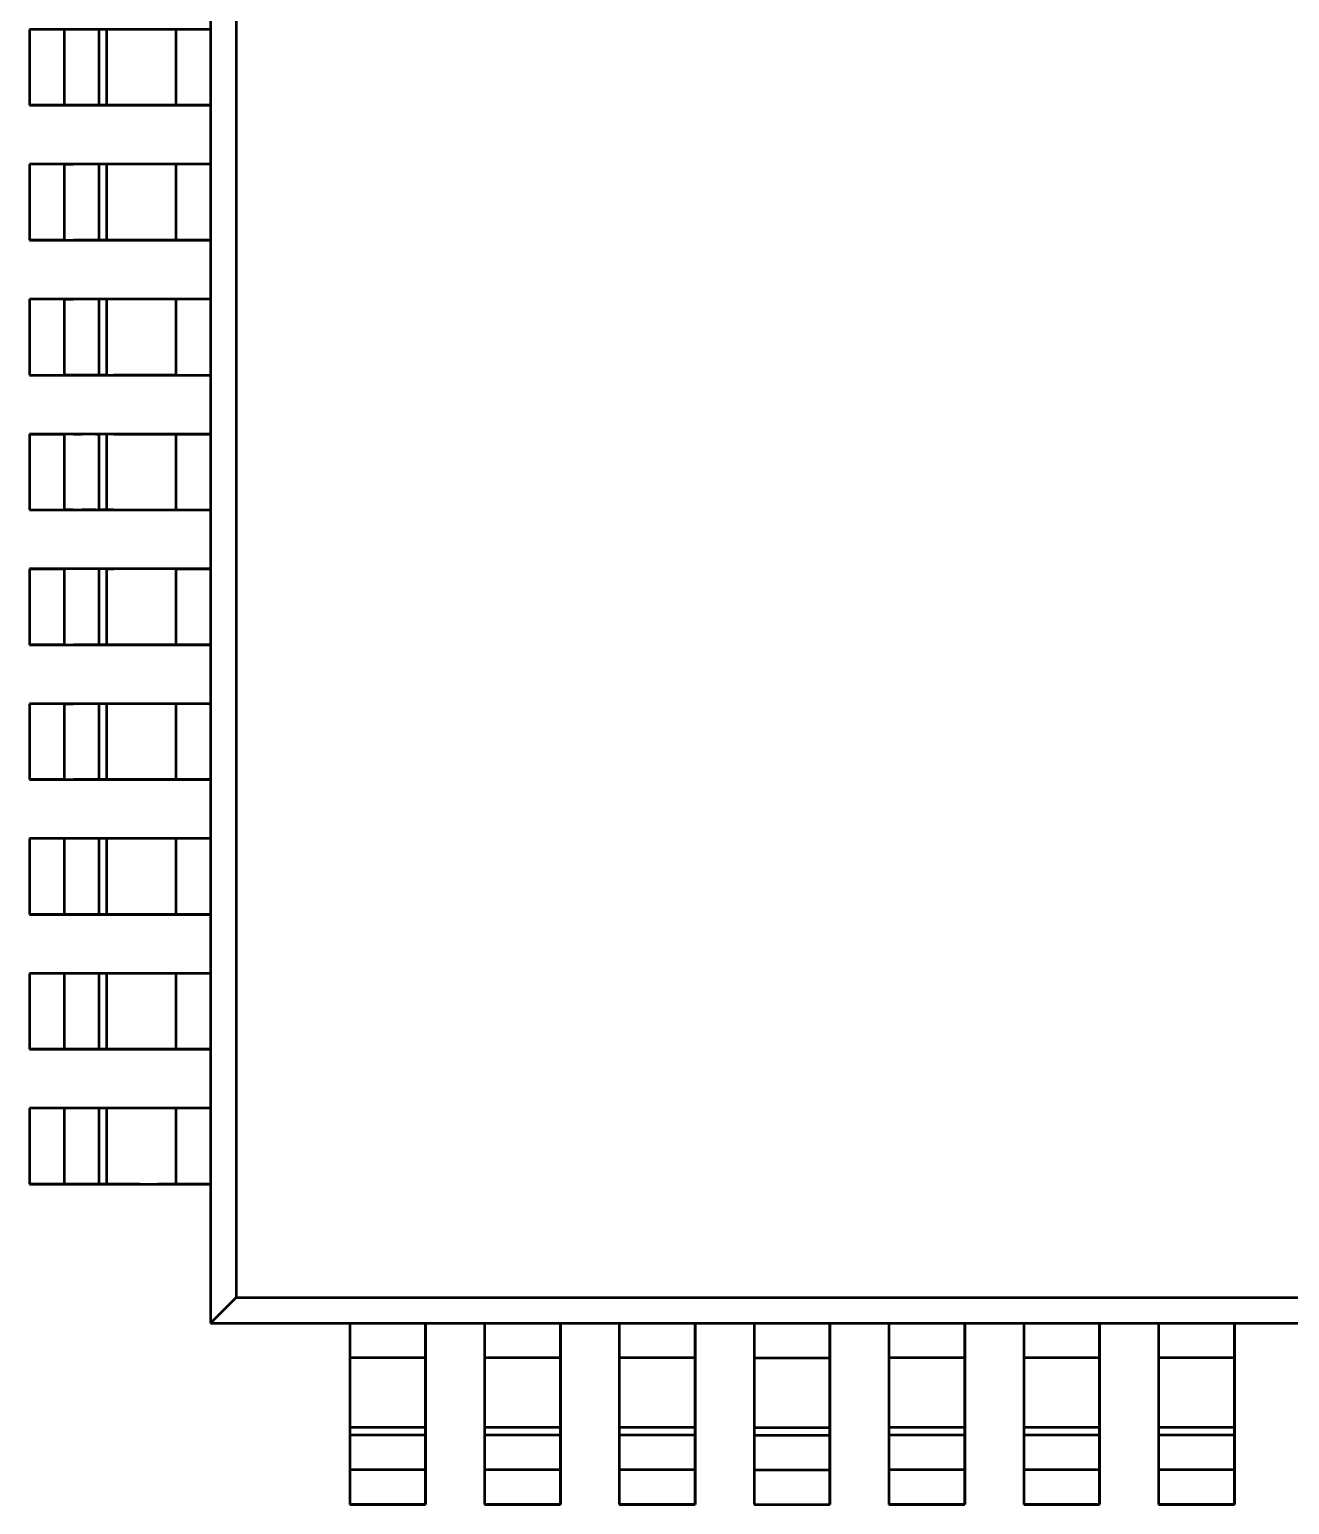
# Model space of a CAD drawing. Extents: x 260 to 1101, y 70 to 664.
# Drawn here: x 435.25 to 450.2, y 462.71 to 480.21 of the extents above; entities that cross this region are included whole.
import ezdxf

# ---------------------------------------------------------------- set-up
doc = ezdxf.new("R2010")
doc.units = 0
doc.header["$MEASUREMENT"] = 0
doc.layers.add('Основная', color=7, linetype='CONTINUOUS', lineweight=50)

msp = doc.modelspace()

# ---------------------------------------------------------------- linework, layer by layer
at = {"layer": 'Основная'}
for p, q in [((437.4, 485.061), (437.4, 464.861)), ((437.4, 485.061), (437.4, 464.861)), ((437.704, 484.757), (437.704, 465.165)), ((437.704, 484.757), (437.704, 465.165)), ((435.25, 480.211), (435.25, 479.311)), ((435.662, 480.211), (435.25, 480.211)), ((435.25, 480.211), (435.25, 479.311)), ((435.25, 480.211), (435.25, 479.311)), ((435.662, 480.211), (435.25, 480.211)), ((435.25, 480.211), (435.25, 479.311)), ((435.772, 480.211), (435.662, 480.211)), ((435.662, 480.211), (435.662, 479.311)), ((435.772, 480.211), (435.662, 480.211)), ((435.662, 480.211), (435.662, 479.311)), ((435.876, 480.211), (435.772, 480.211)), ((435.876, 480.211), (435.772, 480.211)), ((435.964, 480.211), (435.876, 480.211)), ((435.964, 480.211), (435.876, 480.211)), ((436.032, 480.211), (435.964, 480.211)), ((436.032, 480.211), (435.964, 480.211)), ((436.074, 480.211), (436.032, 480.211)), ((436.074, 480.211), (436.032, 480.211)), ((436.164, 480.211), (436.074, 480.211)), ((436.074, 480.211), (436.074, 479.311)), ((436.164, 480.211), (436.074, 480.211)), ((436.074, 480.211), (436.074, 479.311)), ((436.25, 480.211), (436.164, 480.211)), ((436.164, 480.211), (436.164, 479.311)), ((436.25, 480.211), (436.164, 480.211)), ((436.164, 480.211), (436.164, 479.311)), ((436.384, 480.211), (436.25, 480.211)), ((436.384, 480.211), (436.25, 480.211)), ((436.562, 480.211), (436.384, 480.211)), ((436.562, 480.211), (436.384, 480.211)), ((436.768, 480.211), (436.562, 480.211)), ((436.768, 480.211), (436.562, 480.211)), ((436.988, 480.211), (436.768, 480.211)), ((436.988, 480.211), (436.768, 480.211)), ((437.4, 480.211), (436.988, 480.211)), ((436.988, 480.211), (436.988, 479.311)), ((437.4, 480.211), (436.988, 480.211)), ((436.988, 480.211), (436.988, 479.311)), ((435.25, 479.311), (437.4, 479.311)), ((435.662, 479.311), (435.25, 479.311)), ((435.25, 479.311), (437.4, 479.311)), ((435.662, 479.311), (435.25, 479.311)), ((435.772, 479.311), (435.662, 479.311)), ((435.772, 479.311), (435.662, 479.311)), ((435.876, 479.311), (435.772, 479.311)), ((435.876, 479.311), (435.772, 479.311)), ((435.964, 479.311), (435.876, 479.311)), ((435.964, 479.311), (435.876, 479.311)), ((436.032, 479.311), (435.964, 479.311)), ((436.032, 479.311), (435.964, 479.311)), ((436.074, 479.311), (436.032, 479.311)), ((436.074, 479.311), (436.032, 479.311)), ((436.164, 479.311), (436.074, 479.311)), ((436.164, 479.311), (436.074, 479.311)), ((436.25, 479.311), (436.164, 479.311)), ((436.25, 479.311), (436.164, 479.311)), ((436.384, 479.311), (436.25, 479.311)), ((436.384, 479.311), (436.25, 479.311)), ((436.562, 479.311), (436.384, 479.311)), ((436.562, 479.311), (436.384, 479.311)), ((436.768, 479.311), (436.562, 479.311)), ((436.768, 479.311), (436.562, 479.311)), ((436.988, 479.311), (436.768, 479.311)), ((436.988, 479.311), (436.768, 479.311)), ((437.4, 479.311), (436.988, 479.311)), ((437.4, 479.311), (436.988, 479.311)), ((437.4, 479.311), (437.4, 478.611)), ((437.4, 479.311), (437.4, 478.611)), ((437.4, 478.611), (435.25, 478.611)), ((435.25, 478.611), (435.25, 477.711)), ((435.662, 478.611), (435.25, 478.611)), ((435.25, 478.611), (435.25, 477.711)), ((437.4, 478.611), (435.25, 478.611)), ((435.25, 478.611), (435.25, 477.711)), ((435.662, 478.611), (435.25, 478.611)), ((435.25, 478.611), (435.25, 477.711)), ((435.662, 478.611), (435.772, 478.611)), ((435.662, 478.611), (435.662, 477.711)), ((435.662, 478.611), (435.772, 478.611)), ((435.662, 478.611), (435.662, 477.711)), ((435.876, 478.611), (435.772, 478.611)), ((435.876, 478.611), (435.772, 478.611)), ((435.964, 478.611), (435.876, 478.611)), ((435.964, 478.611), (435.876, 478.611)), ((436.032, 478.611), (435.964, 478.611)), ((436.032, 478.611), (435.964, 478.611)), ((436.074, 478.611), (436.032, 478.611)), ((436.074, 478.611), (436.032, 478.611)), ((436.164, 478.611), (436.074, 478.611)), ((436.074, 478.611), (436.074, 477.711)), ((436.164, 478.611), (436.074, 478.611)), ((436.074, 478.611), (436.074, 477.711)), ((436.25, 478.611), (436.164, 478.611)), ((436.164, 478.611), (436.164, 477.711)), ((436.25, 478.611), (436.164, 478.611)), ((436.164, 478.611), (436.164, 477.711)), ((436.384, 478.611), (436.25, 478.611)), ((436.384, 478.611), (436.25, 478.611)), ((436.562, 478.611), (436.384, 478.611)), ((436.562, 478.611), (436.384, 478.611)), ((436.768, 478.611), (436.562, 478.611)), ((436.768, 478.611), (436.562, 478.611)), ((436.988, 478.611), (436.768, 478.611)), ((436.988, 478.611), (436.768, 478.611)), ((437.4, 478.611), (436.988, 478.611)), ((436.988, 478.611), (436.988, 477.711)), ((437.4, 478.611), (436.988, 478.611)), ((436.988, 478.611), (436.988, 477.711)), ((435.25, 477.711), (437.4, 477.711)), ((435.662, 477.711), (435.25, 477.711)), ((435.25, 477.711), (437.4, 477.711)), ((435.662, 477.711), (435.25, 477.711)), ((435.662, 477.711), (435.772, 477.711)), ((435.662, 477.711), (435.772, 477.711)), ((435.876, 477.711), (435.772, 477.711)), ((435.876, 477.711), (435.772, 477.711)), ((435.964, 477.711), (435.876, 477.711)), ((435.964, 477.711), (435.876, 477.711)), ((436.032, 477.711), (435.964, 477.711)), ((436.032, 477.711), (435.964, 477.711)), ((436.074, 477.711), (436.032, 477.711)), ((436.074, 477.711), (436.032, 477.711)), ((436.164, 477.711), (436.074, 477.711)), ((436.164, 477.711), (436.074, 477.711)), ((436.25, 477.711), (436.164, 477.711)), ((436.25, 477.711), (436.164, 477.711)), ((436.384, 477.711), (436.25, 477.711)), ((436.384, 477.711), (436.25, 477.711)), ((436.562, 477.711), (436.384, 477.711)), ((436.562, 477.711), (436.384, 477.711)), ((436.768, 477.711), (436.562, 477.711)), ((436.768, 477.711), (436.562, 477.711)), ((436.988, 477.711), (436.768, 477.711)), ((436.988, 477.711), (436.768, 477.711)), ((437.4, 477.711), (436.988, 477.711)), ((437.4, 477.711), (436.988, 477.711)), ((437.4, 477.711), (437.4, 477.011)), ((437.4, 477.711), (437.4, 477.011)), ((437.4, 477.011), (435.25, 477.011)), ((435.25, 477.011), (435.25, 476.111)), ((435.662, 477.011), (435.25, 477.011)), ((435.25, 477.011), (435.25, 476.111)), ((437.4, 477.011), (435.25, 477.011)), ((435.25, 477.011), (435.25, 476.111)), ((435.662, 477.011), (435.25, 477.011)), ((435.25, 477.011), (435.25, 476.111)), ((435.662, 477.011), (435.772, 477.011)), ((435.662, 477.011), (435.662, 476.111)), ((435.662, 477.011), (435.772, 477.011)), ((435.662, 477.011), (435.662, 476.111)), ((435.876, 477.011), (435.772, 477.011)), ((435.876, 477.011), (435.772, 477.011)), ((435.964, 477.011), (435.876, 477.011)), ((435.964, 477.011), (435.876, 477.011)), ((436.032, 477.011), (435.964, 477.011)), ((436.032, 477.011), (435.964, 477.011)), ((436.074, 477.011), (436.032, 477.011)), ((436.074, 477.011), (436.032, 477.011)), ((436.164, 477.011), (436.074, 477.011)), ((436.074, 477.011), (436.074, 476.111)), ((436.164, 477.011), (436.074, 477.011)), ((436.074, 477.011), (436.074, 476.111)), ((436.25, 477.011), (436.164, 477.011)), ((436.164, 477.011), (436.164, 476.111)), ((436.25, 477.011), (436.164, 477.011)), ((436.164, 477.011), (436.164, 476.111)), ((436.384, 477.011), (436.25, 477.011)), ((436.384, 477.011), (436.25, 477.011)), ((436.562, 477.011), (436.384, 477.011)), ((436.562, 477.011), (436.384, 477.011)), ((436.768, 477.011), (436.562, 477.011)), ((436.768, 477.011), (436.562, 477.011)), ((436.988, 477.011), (436.768, 477.011)), ((436.988, 477.011), (436.768, 477.011)), ((437.4, 477.011), (436.988, 477.011)), ((436.988, 477.011), (436.988, 476.111)), ((437.4, 477.011), (436.988, 477.011)), ((436.988, 477.011), (436.988, 476.111)), ((435.25, 476.111), (437.4, 476.111)), ((435.25, 476.111), (435.662, 476.111)), ((435.25, 476.111), (437.4, 476.111)), ((435.25, 476.111), (435.662, 476.111)), ((435.772, 476.111), (435.662, 476.111)), ((435.772, 476.111), (435.662, 476.111)), ((435.876, 476.111), (435.772, 476.111)), ((435.876, 476.111), (435.772, 476.111)), ((435.964, 476.111), (435.876, 476.111)), ((435.964, 476.111), (435.876, 476.111)), ((436.032, 476.111), (435.964, 476.111)), ((436.032, 476.111), (435.964, 476.111)), ((436.074, 476.111), (436.032, 476.111)), ((436.074, 476.111), (436.032, 476.111)), ((436.164, 476.111), (436.074, 476.111)), ((436.164, 476.111), (436.074, 476.111)), ((436.164, 476.111), (436.25, 476.111)), ((436.164, 476.111), (436.25, 476.111)), ((436.384, 476.111), (436.25, 476.111)), ((436.384, 476.111), (436.25, 476.111)), ((436.562, 476.111), (436.384, 476.111)), ((436.562, 476.111), (436.384, 476.111)), ((436.768, 476.111), (436.562, 476.111)), ((436.768, 476.111), (436.562, 476.111)), ((436.988, 476.111), (436.768, 476.111)), ((436.988, 476.111), (436.768, 476.111)), ((436.988, 476.111), (437.4, 476.111)), ((436.988, 476.111), (437.4, 476.111)), ((437.4, 476.111), (437.4, 475.411)), ((437.4, 476.111), (437.4, 475.411)), ((437.4, 475.411), (435.25, 475.411)), ((435.25, 475.411), (435.25, 474.511)), ((435.25, 475.411), (435.662, 475.411)), ((435.25, 475.411), (435.25, 474.511)), ((437.4, 475.411), (435.25, 475.411)), ((435.25, 475.411), (435.25, 474.511)), ((435.25, 475.411), (435.662, 475.411)), ((435.25, 475.411), (435.25, 474.511)), ((435.772, 475.411), (435.662, 475.411)), ((435.662, 475.411), (435.662, 474.511)), ((435.772, 475.411), (435.662, 475.411)), ((435.662, 475.411), (435.662, 474.511)), ((435.772, 475.411), (435.876, 475.411)), ((435.772, 475.411), (435.876, 475.411)), ((435.964, 475.411), (435.876, 475.411)), ((435.964, 475.411), (435.876, 475.411)), ((436.032, 475.411), (435.964, 475.411)), ((436.032, 475.411), (435.964, 475.411)), ((436.032, 475.411), (436.074, 475.411)), ((436.032, 475.411), (436.074, 475.411)), ((436.164, 475.411), (436.074, 475.411)), ((436.074, 475.411), (436.074, 474.511)), ((436.164, 475.411), (436.074, 475.411)), ((436.074, 475.411), (436.074, 474.511)), ((436.25, 475.411), (436.164, 475.411)), ((436.164, 475.411), (436.164, 474.511)), ((436.25, 475.411), (436.164, 475.411)), ((436.164, 475.411), (436.164, 474.511)), ((436.25, 475.411), (436.384, 475.411)), ((436.25, 475.411), (436.384, 475.411)), ((436.384, 475.411), (436.562, 475.411)), ((436.384, 475.411), (436.562, 475.411)), ((436.562, 475.411), (436.768, 475.411)), ((436.562, 475.411), (436.768, 475.411)), ((436.768, 475.411), (436.988, 475.411)), ((436.768, 475.411), (436.988, 475.411)), ((436.988, 475.411), (437.4, 475.411)), ((436.988, 475.411), (436.988, 474.511)), ((436.988, 475.411), (437.4, 475.411)), ((436.988, 475.411), (436.988, 474.511)), ((435.25, 474.511), (437.4, 474.511)), ((435.25, 474.511), (435.662, 474.511)), ((435.25, 474.511), (437.4, 474.511)), ((435.25, 474.511), (435.662, 474.511)), ((435.772, 474.511), (435.662, 474.511)), ((435.772, 474.511), (435.662, 474.511)), ((435.772, 474.511), (435.876, 474.511)), ((435.772, 474.511), (435.876, 474.511)), ((435.964, 474.511), (435.876, 474.511)), ((435.964, 474.511), (435.876, 474.511)), ((436.032, 474.511), (435.964, 474.511)), ((436.032, 474.511), (435.964, 474.511)), ((436.032, 474.511), (436.074, 474.511)), ((436.032, 474.511), (436.074, 474.511)), ((436.164, 474.511), (436.074, 474.511)), ((436.164, 474.511), (436.074, 474.511)), ((436.25, 474.511), (436.164, 474.511)), ((436.25, 474.511), (436.164, 474.511)), ((436.25, 474.511), (436.384, 474.511)), ((436.25, 474.511), (436.384, 474.511)), ((436.384, 474.511), (436.562, 474.511)), ((436.384, 474.511), (436.562, 474.511)), ((436.562, 474.511), (436.768, 474.511)), ((436.562, 474.511), (436.768, 474.511)), ((436.768, 474.511), (436.988, 474.511)), ((436.768, 474.511), (436.988, 474.511)), ((436.988, 474.511), (437.4, 474.511)), ((436.988, 474.511), (437.4, 474.511)), ((437.4, 474.511), (437.4, 473.811)), ((437.4, 474.511), (437.4, 473.811)), ((437.4, 473.811), (435.25, 473.811)), ((435.25, 473.811), (435.25, 472.911)), ((435.25, 473.811), (435.662, 473.811)), ((435.25, 473.811), (435.25, 472.911)), ((437.4, 473.811), (435.25, 473.811)), ((435.25, 473.811), (435.25, 472.911)), ((435.25, 473.811), (435.662, 473.811)), ((435.25, 473.811), (435.25, 472.911)), ((435.772, 473.811), (435.662, 473.811)), ((435.662, 473.811), (435.662, 472.911)), ((435.772, 473.811), (435.662, 473.811)), ((435.662, 473.811), (435.662, 472.911)), ((435.876, 473.811), (435.772, 473.811)), ((435.876, 473.811), (435.772, 473.811)), ((435.964, 473.811), (435.876, 473.811)), ((435.964, 473.811), (435.876, 473.811)), ((436.032, 473.811), (435.964, 473.811)), ((436.032, 473.811), (435.964, 473.811)), ((436.074, 473.811), (436.032, 473.811)), ((436.074, 473.811), (436.032, 473.811)), ((436.164, 473.811), (436.074, 473.811)), ((436.074, 473.811), (436.074, 472.911)), ((436.164, 473.811), (436.074, 473.811)), ((436.074, 473.811), (436.074, 472.911)), ((436.164, 473.811), (436.25, 473.811)), ((436.164, 473.811), (436.164, 472.911)), ((436.164, 473.811), (436.25, 473.811)), ((436.164, 473.811), (436.164, 472.911)), ((436.384, 473.811), (436.25, 473.811)), ((436.384, 473.811), (436.25, 473.811)), ((436.562, 473.811), (436.384, 473.811)), ((436.562, 473.811), (436.384, 473.811)), ((436.768, 473.811), (436.562, 473.811)), ((436.768, 473.811), (436.562, 473.811)), ((436.988, 473.811), (436.768, 473.811)), ((436.988, 473.811), (436.768, 473.811)), ((436.988, 473.811), (437.4, 473.811)), ((436.988, 473.811), (436.988, 472.911)), ((436.988, 473.811), (437.4, 473.811)), ((436.988, 473.811), (436.988, 472.911)), ((435.25, 472.911), (437.4, 472.911)), ((435.662, 472.911), (435.25, 472.911)), ((435.25, 472.911), (437.4, 472.911)), ((435.662, 472.911), (435.25, 472.911)), ((435.662, 472.911), (435.772, 472.911)), ((435.662, 472.911), (435.772, 472.911)), ((435.876, 472.911), (435.772, 472.911)), ((435.876, 472.911), (435.772, 472.911)), ((435.964, 472.911), (435.876, 472.911)), ((435.964, 472.911), (435.876, 472.911)), ((436.032, 472.911), (435.964, 472.911)), ((436.032, 472.911), (435.964, 472.911)), ((436.074, 472.911), (436.032, 472.911)), ((436.074, 472.911), (436.032, 472.911)), ((436.164, 472.911), (436.074, 472.911)), ((436.164, 472.911), (436.074, 472.911)), ((436.25, 472.911), (436.164, 472.911)), ((436.25, 472.911), (436.164, 472.911)), ((436.384, 472.911), (436.25, 472.911)), ((436.384, 472.911), (436.25, 472.911)), ((436.562, 472.911), (436.384, 472.911)), ((436.562, 472.911), (436.384, 472.911)), ((436.768, 472.911), (436.562, 472.911)), ((436.768, 472.911), (436.562, 472.911)), ((436.988, 472.911), (436.768, 472.911)), ((436.988, 472.911), (436.768, 472.911)), ((437.4, 472.911), (436.988, 472.911)), ((437.4, 472.911), (436.988, 472.911)), ((437.4, 472.911), (437.4, 472.211)), ((437.4, 472.911), (437.4, 472.211)), ((437.4, 472.211), (435.25, 472.211)), ((435.25, 472.211), (435.25, 471.311)), ((435.662, 472.211), (435.25, 472.211)), ((435.25, 472.211), (435.25, 471.311)), ((437.4, 472.211), (435.25, 472.211)), ((435.25, 472.211), (435.25, 471.311)), ((435.662, 472.211), (435.25, 472.211)), ((435.25, 472.211), (435.25, 471.311)), ((435.662, 472.211), (435.772, 472.211)), ((435.662, 472.211), (435.662, 471.311)), ((435.662, 472.211), (435.772, 472.211)), ((435.662, 472.211), (435.662, 471.311)), ((435.876, 472.211), (435.772, 472.211)), ((435.876, 472.211), (435.772, 472.211)), ((435.964, 472.211), (435.876, 472.211)), ((435.964, 472.211), (435.876, 472.211)), ((436.032, 472.211), (435.964, 472.211)), ((436.032, 472.211), (435.964, 472.211)), ((436.074, 472.211), (436.032, 472.211)), ((436.074, 472.211), (436.032, 472.211)), ((436.164, 472.211), (436.074, 472.211)), ((436.074, 472.211), (436.074, 471.311)), ((436.164, 472.211), (436.074, 472.211)), ((436.074, 472.211), (436.074, 471.311)), ((436.25, 472.211), (436.164, 472.211)), ((436.164, 472.211), (436.164, 471.311)), ((436.25, 472.211), (436.164, 472.211)), ((436.164, 472.211), (436.164, 471.311)), ((436.384, 472.211), (436.25, 472.211)), ((436.384, 472.211), (436.25, 472.211)), ((436.562, 472.211), (436.384, 472.211)), ((436.562, 472.211), (436.384, 472.211)), ((436.768, 472.211), (436.562, 472.211)), ((436.768, 472.211), (436.562, 472.211)), ((436.988, 472.211), (436.768, 472.211)), ((436.988, 472.211), (436.768, 472.211)), ((437.4, 472.211), (436.988, 472.211)), ((436.988, 472.211), (436.988, 471.311)), ((437.4, 472.211), (436.988, 472.211)), ((436.988, 472.211), (436.988, 471.311)), ((435.25, 471.311), (437.4, 471.311)), ((435.662, 471.311), (435.25, 471.311)), ((435.25, 471.311), (437.4, 471.311)), ((435.662, 471.311), (435.25, 471.311)), ((435.662, 471.311), (435.772, 471.311)), ((435.662, 471.311), (435.772, 471.311)), ((435.876, 471.311), (435.772, 471.311)), ((435.876, 471.311), (435.772, 471.311)), ((435.964, 471.311), (435.876, 471.311)), ((435.964, 471.311), (435.876, 471.311)), ((436.032, 471.311), (435.964, 471.311)), ((436.032, 471.311), (435.964, 471.311)), ((436.074, 471.311), (436.032, 471.311)), ((436.074, 471.311), (436.032, 471.311)), ((436.164, 471.311), (436.074, 471.311)), ((436.164, 471.311), (436.074, 471.311)), ((436.25, 471.311), (436.164, 471.311)), ((436.25, 471.311), (436.164, 471.311)), ((436.384, 471.311), (436.25, 471.311)), ((436.384, 471.311), (436.25, 471.311)), ((436.562, 471.311), (436.384, 471.311)), ((436.562, 471.311), (436.384, 471.311)), ((436.768, 471.311), (436.562, 471.311)), ((436.768, 471.311), (436.562, 471.311)), ((436.988, 471.311), (436.768, 471.311)), ((436.988, 471.311), (436.768, 471.311)), ((437.4, 471.311), (436.988, 471.311)), ((437.4, 471.311), (436.988, 471.311)), ((437.4, 471.311), (437.4, 470.611)), ((437.4, 471.311), (437.4, 470.611)), ((437.4, 470.611), (435.25, 470.611)), ((435.25, 470.611), (435.25, 469.711)), ((435.662, 470.611), (435.25, 470.611)), ((435.25, 470.611), (435.25, 469.711)), ((437.4, 470.611), (435.25, 470.611)), ((435.25, 470.611), (435.25, 469.711)), ((435.662, 470.611), (435.25, 470.611)), ((435.25, 470.611), (435.25, 469.711)), ((435.772, 470.611), (435.662, 470.611)), ((435.662, 470.611), (435.662, 469.711)), ((435.772, 470.611), (435.662, 470.611)), ((435.662, 470.611), (435.662, 469.711)), ((435.876, 470.611), (435.772, 470.611)), ((435.876, 470.611), (435.772, 470.611)), ((435.964, 470.611), (435.876, 470.611)), ((435.964, 470.611), (435.876, 470.611)), ((436.032, 470.611), (435.964, 470.611)), ((436.032, 470.611), (435.964, 470.611)), ((436.074, 470.611), (436.032, 470.611)), ((436.074, 470.611), (436.032, 470.611)), ((436.164, 470.611), (436.074, 470.611)), ((436.074, 470.611), (436.074, 469.711)), ((436.164, 470.611), (436.074, 470.611)), ((436.074, 470.611), (436.074, 469.711)), ((436.25, 470.611), (436.164, 470.611)), ((436.164, 470.611), (436.164, 469.711)), ((436.25, 470.611), (436.164, 470.611)), ((436.164, 470.611), (436.164, 469.711)), ((436.384, 470.611), (436.25, 470.611)), ((436.384, 470.611), (436.25, 470.611)), ((436.562, 470.611), (436.384, 470.611)), ((436.562, 470.611), (436.384, 470.611)), ((436.768, 470.611), (436.562, 470.611)), ((436.768, 470.611), (436.562, 470.611)), ((436.988, 470.611), (436.768, 470.611)), ((436.988, 470.611), (436.768, 470.611)), ((437.4, 470.611), (436.988, 470.611)), ((436.988, 470.611), (436.988, 469.711)), ((437.4, 470.611), (436.988, 470.611)), ((436.988, 470.611), (436.988, 469.711)), ((435.25, 469.711), (437.4, 469.711)), ((435.662, 469.711), (435.25, 469.711)), ((435.25, 469.711), (437.4, 469.711)), ((435.662, 469.711), (435.25, 469.711)), ((435.772, 469.711), (435.662, 469.711)), ((435.772, 469.711), (435.662, 469.711)), ((435.876, 469.711), (435.772, 469.711)), ((435.876, 469.711), (435.772, 469.711)), ((435.964, 469.711), (435.876, 469.711)), ((435.964, 469.711), (435.876, 469.711)), ((436.032, 469.711), (435.964, 469.711)), ((436.032, 469.711), (435.964, 469.711)), ((436.074, 469.711), (436.032, 469.711)), ((436.074, 469.711), (436.032, 469.711)), ((436.164, 469.711), (436.074, 469.711)), ((436.164, 469.711), (436.074, 469.711)), ((436.25, 469.711), (436.164, 469.711)), ((436.25, 469.711), (436.164, 469.711)), ((436.384, 469.711), (436.25, 469.711)), ((436.384, 469.711), (436.25, 469.711)), ((436.562, 469.711), (436.384, 469.711)), ((436.562, 469.711), (436.384, 469.711)), ((436.768, 469.711), (436.562, 469.711)), ((436.768, 469.711), (436.562, 469.711)), ((436.988, 469.711), (436.768, 469.711)), ((436.988, 469.711), (436.768, 469.711)), ((437.4, 469.711), (436.988, 469.711)), ((437.4, 469.711), (436.988, 469.711)), ((437.4, 469.711), (437.4, 469.011)), ((437.4, 469.711), (437.4, 469.011)), ((437.4, 469.011), (435.25, 469.011)), ((435.25, 469.011), (435.25, 468.111)), ((435.662, 469.011), (435.25, 469.011)), ((435.25, 469.011), (435.25, 468.111)), ((437.4, 469.011), (435.25, 469.011)), ((435.25, 469.011), (435.25, 468.111)), ((435.662, 469.011), (435.25, 469.011)), ((435.25, 469.011), (435.25, 468.111)), ((435.772, 469.011), (435.662, 469.011)), ((435.662, 469.011), (435.662, 468.111)), ((435.772, 469.011), (435.662, 469.011)), ((435.662, 469.011), (435.662, 468.111)), ((435.876, 469.011), (435.772, 469.011)), ((435.876, 469.011), (435.772, 469.011)), ((435.964, 469.011), (435.876, 469.011)), ((435.964, 469.011), (435.876, 469.011)), ((436.032, 469.011), (435.964, 469.011)), ((436.032, 469.011), (435.964, 469.011)), ((436.074, 469.011), (436.032, 469.011)), ((436.074, 469.011), (436.032, 469.011)), ((436.164, 469.011), (436.074, 469.011)), ((436.074, 469.011), (436.074, 468.111)), ((436.164, 469.011), (436.074, 469.011)), ((436.074, 469.011), (436.074, 468.111)), ((436.25, 469.011), (436.164, 469.011)), ((436.164, 469.011), (436.164, 468.111)), ((436.25, 469.011), (436.164, 469.011)), ((436.164, 469.011), (436.164, 468.111)), ((436.384, 469.011), (436.25, 469.011)), ((436.384, 469.011), (436.25, 469.011)), ((436.562, 469.011), (436.384, 469.011)), ((436.562, 469.011), (436.384, 469.011)), ((436.768, 469.011), (436.562, 469.011)), ((436.768, 469.011), (436.562, 469.011)), ((436.988, 469.011), (436.768, 469.011)), ((436.988, 469.011), (436.768, 469.011)), ((437.4, 469.011), (436.988, 469.011)), ((436.988, 469.011), (436.988, 468.111)), ((437.4, 469.011), (436.988, 469.011)), ((436.988, 469.011), (436.988, 468.111)), ((435.25, 468.111), (437.4, 468.111)), ((435.662, 468.111), (435.25, 468.111)), ((435.25, 468.111), (437.4, 468.111)), ((435.662, 468.111), (435.25, 468.111)), ((435.772, 468.111), (435.662, 468.111)), ((435.772, 468.111), (435.662, 468.111)), ((435.876, 468.111), (435.772, 468.111)), ((435.876, 468.111), (435.772, 468.111)), ((435.964, 468.111), (435.876, 468.111)), ((435.964, 468.111), (435.876, 468.111)), ((436.032, 468.111), (435.964, 468.111)), ((436.032, 468.111), (435.964, 468.111)), ((436.074, 468.111), (436.032, 468.111)), ((436.074, 468.111), (436.032, 468.111)), ((436.164, 468.111), (436.074, 468.111)), ((436.164, 468.111), (436.074, 468.111)), ((436.25, 468.111), (436.164, 468.111)), ((436.25, 468.111), (436.164, 468.111)), ((436.384, 468.111), (436.25, 468.111)), ((436.384, 468.111), (436.25, 468.111)), ((436.562, 468.111), (436.384, 468.111)), ((436.562, 468.111), (436.384, 468.111)), ((436.768, 468.111), (436.562, 468.111)), ((436.768, 468.111), (436.562, 468.111)), ((436.988, 468.111), (436.768, 468.111)), ((436.988, 468.111), (436.768, 468.111)), ((437.4, 468.111), (436.988, 468.111)), ((437.4, 468.111), (436.988, 468.111)), ((437.4, 468.111), (437.4, 467.411)), ((437.4, 468.111), (437.4, 467.411)), ((437.4, 467.411), (435.25, 467.411)), ((435.25, 467.411), (435.25, 466.511)), ((435.662, 467.411), (435.25, 467.411)), ((435.25, 467.411), (435.25, 466.511)), ((437.4, 467.411), (435.25, 467.411)), ((435.25, 467.411), (435.25, 466.511)), ((435.662, 467.411), (435.25, 467.411)), ((435.25, 467.411), (435.25, 466.511)), ((435.772, 467.411), (435.662, 467.411)), ((435.662, 467.411), (435.662, 466.511)), ((435.772, 467.411), (435.662, 467.411)), ((435.662, 467.411), (435.662, 466.511)), ((435.876, 467.411), (435.772, 467.411)), ((435.876, 467.411), (435.772, 467.411)), ((435.964, 467.411), (435.876, 467.411)), ((435.964, 467.411), (435.876, 467.411)), ((436.032, 467.411), (435.964, 467.411)), ((436.032, 467.411), (435.964, 467.411)), ((436.074, 467.411), (436.032, 467.411)), ((436.074, 467.411), (436.032, 467.411)), ((436.164, 467.411), (436.074, 467.411)), ((436.074, 467.411), (436.074, 466.511)), ((436.164, 467.411), (436.074, 467.411)), ((436.074, 467.411), (436.074, 466.511)), ((436.25, 467.411), (436.164, 467.411)), ((436.164, 467.411), (436.164, 466.511)), ((436.25, 467.411), (436.164, 467.411)), ((436.164, 467.411), (436.164, 466.511)), ((436.384, 467.411), (436.25, 467.411)), ((436.384, 467.411), (436.25, 467.411)), ((436.562, 467.411), (436.384, 467.411)), ((436.562, 467.411), (436.384, 467.411)), ((436.768, 467.411), (436.562, 467.411)), ((436.768, 467.411), (436.562, 467.411)), ((436.988, 467.411), (436.768, 467.411)), ((436.988, 467.411), (436.768, 467.411)), ((437.4, 467.411), (436.988, 467.411)), ((436.988, 467.411), (436.988, 466.511)), ((437.4, 467.411), (436.988, 467.411)), ((436.988, 467.411), (436.988, 466.511)), ((435.25, 466.511), (437.4, 466.511)), ((435.662, 466.511), (435.25, 466.511)), ((435.25, 466.511), (437.4, 466.511)), ((435.662, 466.511), (435.25, 466.511)), ((435.772, 466.511), (435.662, 466.511)), ((435.772, 466.511), (435.662, 466.511)), ((435.876, 466.511), (435.772, 466.511)), ((435.876, 466.511), (435.772, 466.511)), ((435.964, 466.511), (435.876, 466.511)), ((435.964, 466.511), (435.876, 466.511)), ((436.032, 466.511), (435.964, 466.511)), ((436.032, 466.511), (435.964, 466.511)), ((436.074, 466.511), (436.032, 466.511)), ((436.074, 466.511), (436.032, 466.511)), ((436.164, 466.511), (436.074, 466.511)), ((436.164, 466.511), (436.074, 466.511)), ((436.25, 466.511), (436.164, 466.511)), ((436.25, 466.511), (436.164, 466.511)), ((436.384, 466.511), (436.25, 466.511)), ((436.384, 466.511), (436.25, 466.511)), ((436.562, 466.511), (436.384, 466.511)), ((436.562, 466.511), (436.384, 466.511)), ((436.562, 466.511), (436.768, 466.511)), ((436.562, 466.511), (436.768, 466.511)), ((436.988, 466.511), (436.768, 466.511)), ((436.988, 466.511), (436.768, 466.511)), ((437.4, 466.511), (436.988, 466.511)), ((437.4, 466.511), (436.988, 466.511)), ((437.4, 466.511), (437.4, 464.861)), ((437.4, 466.511), (437.4, 464.861)), ((437.704, 465.165), (437.4, 464.861)), ((437.704, 465.165), (437.4, 464.861)), ((437.704, 465.165), (457.296, 465.165)), ((437.704, 465.165), (457.296, 465.165)), ((437.4, 464.861), (439.05, 464.861)), ((437.4, 464.861), (457.6, 464.861)), ((437.4, 464.861), (439.05, 464.861)), ((437.4, 464.861), (457.6, 464.861)), ((439.05, 464.861), (439.05, 462.711)), ((439.05, 464.861), (439.05, 464.449)), ((439.05, 464.861), (439.05, 462.711)), ((439.05, 464.861), (439.05, 464.449)), ((439.95, 462.711), (439.95, 464.861)), ((439.95, 464.861), (440.65, 464.861)), ((439.95, 464.861), (439.95, 464.449)), ((439.95, 462.711), (439.95, 464.861)), ((439.95, 464.861), (440.65, 464.861)), ((439.95, 464.861), (439.95, 464.449)), ((440.65, 464.861), (440.65, 462.711)), ((440.65, 464.861), (440.65, 464.449)), ((440.65, 464.861), (440.65, 462.711)), ((440.65, 464.861), (440.65, 464.449)), ((441.55, 462.711), (441.55, 464.861)), ((441.55, 464.861), (442.25, 464.861)), ((441.55, 464.861), (441.55, 464.449)), ((441.55, 462.711), (441.55, 464.861)), ((441.55, 464.861), (442.25, 464.861)), ((441.55, 464.861), (441.55, 464.449)), ((442.25, 464.861), (442.25, 462.711)), ((442.25, 464.861), (442.25, 464.449)), ((442.25, 464.861), (442.25, 462.711)), ((442.25, 464.861), (442.25, 464.449)), ((443.15, 462.711), (443.15, 464.861)), ((443.15, 464.861), (443.85, 464.861)), ((443.15, 464.861), (443.15, 464.449)), ((443.15, 462.711), (443.15, 464.861)), ((443.15, 464.861), (443.85, 464.861)), ((443.15, 464.861), (443.15, 464.449)), ((443.85, 464.861), (443.85, 462.711)), ((443.85, 464.861), (443.85, 464.449)), ((443.85, 464.861), (443.85, 462.711)), ((443.85, 464.861), (443.85, 464.449)), ((444.75, 462.711), (444.75, 464.861)), ((444.75, 464.861), (445.45, 464.861)), ((444.75, 464.861), (444.75, 464.449)), ((444.75, 462.711), (444.75, 464.861)), ((444.75, 464.861), (445.45, 464.861)), ((444.75, 464.861), (444.75, 464.449)), ((445.45, 464.861), (445.45, 462.711)), ((445.45, 464.861), (445.45, 464.449)), ((445.45, 464.861), (445.45, 462.711)), ((445.45, 464.861), (445.45, 464.449)), ((446.35, 462.711), (446.35, 464.861)), ((446.35, 464.861), (447.05, 464.861)), ((446.35, 464.861), (446.35, 464.449)), ((446.35, 462.711), (446.35, 464.861)), ((446.35, 464.861), (447.05, 464.861)), ((446.35, 464.861), (446.35, 464.449)), ((447.05, 464.861), (447.05, 462.711)), ((447.05, 464.861), (447.05, 464.449)), ((447.05, 464.861), (447.05, 462.711)), ((447.05, 464.861), (447.05, 464.449)), ((447.95, 462.711), (447.95, 464.861)), ((447.95, 464.861), (448.65, 464.861)), ((447.95, 464.861), (447.95, 464.449)), ((447.95, 462.711), (447.95, 464.861)), ((447.95, 464.861), (448.65, 464.861)), ((447.95, 464.861), (447.95, 464.449)), ((448.65, 464.861), (448.65, 462.711)), ((448.65, 464.861), (448.65, 464.449)), ((448.65, 464.861), (448.65, 462.711)), ((448.65, 464.861), (448.65, 464.449)), ((449.55, 462.711), (449.55, 464.861)), ((449.55, 464.861), (450.25, 464.861)), ((449.55, 464.861), (449.55, 464.449)), ((449.55, 462.711), (449.55, 464.861)), ((449.55, 464.861), (450.25, 464.861)), ((449.55, 464.861), (449.55, 464.449)), ((439.05, 464.449), (439.05, 464.227)), ((439.95, 464.449), (439.05, 464.449)), ((439.05, 464.449), (439.05, 464.227)), ((439.95, 464.449), (439.05, 464.449)), ((439.95, 464.449), (439.95, 464.227)), ((439.95, 464.449), (439.95, 464.227)), ((440.65, 464.449), (440.65, 464.227)), ((441.55, 464.449), (440.65, 464.449)), ((440.65, 464.449), (440.65, 464.227)), ((441.55, 464.449), (440.65, 464.449)), ((441.55, 464.449), (441.55, 464.227)), ((441.55, 464.449), (441.55, 464.227)), ((442.25, 464.449), (442.25, 464.227)), ((443.15, 464.449), (442.25, 464.449)), ((442.25, 464.449), (442.25, 464.227)), ((443.15, 464.449), (442.25, 464.449)), ((443.15, 464.449), (443.15, 464.227)), ((443.15, 464.449), (443.15, 464.227)), ((443.85, 464.449), (443.85, 464.227)), ((443.85, 464.449), (444.75, 464.449)), ((443.85, 464.449), (443.85, 464.227)), ((443.85, 464.449), (444.75, 464.449)), ((444.75, 464.449), (444.75, 464.227)), ((444.75, 464.449), (444.75, 464.227)), ((445.45, 464.449), (445.45, 464.227)), ((446.35, 464.449), (445.45, 464.449)), ((445.45, 464.449), (445.45, 464.227)), ((446.35, 464.449), (445.45, 464.449)), ((446.35, 464.449), (446.35, 464.227)), ((446.35, 464.449), (446.35, 464.227)), ((447.05, 464.449), (447.05, 464.227)), ((447.95, 464.449), (447.05, 464.449)), ((447.05, 464.449), (447.05, 464.227)), ((447.95, 464.449), (447.05, 464.449)), ((447.95, 464.449), (447.95, 464.227)), ((447.95, 464.449), (447.95, 464.227)), ((448.65, 464.449), (448.65, 464.227)), ((449.55, 464.449), (448.65, 464.449)), ((448.65, 464.449), (448.65, 464.227)), ((449.55, 464.449), (448.65, 464.449)), ((449.55, 464.449), (449.55, 464.227)), ((449.55, 464.449), (449.55, 464.227)), ((439.05, 464.227), (439.05, 464.023)), ((439.05, 464.227), (439.05, 464.023)), ((439.95, 464.227), (439.95, 464.023)), ((439.95, 464.227), (439.95, 464.023)), ((440.65, 464.227), (440.65, 464.023)), ((440.65, 464.227), (440.65, 464.023)), ((441.55, 464.227), (441.55, 464.023)), ((441.55, 464.227), (441.55, 464.023)), ((442.25, 464.227), (442.25, 464.023)), ((442.25, 464.227), (442.25, 464.023)), ((443.15, 464.227), (443.15, 464.023)), ((443.15, 464.227), (443.15, 464.023)), ((443.85, 464.227), (443.85, 464.023)), ((443.85, 464.227), (443.85, 464.023)), ((444.75, 464.227), (444.75, 464.023)), ((444.75, 464.227), (444.75, 464.023)), ((445.45, 464.227), (445.45, 464.023)), ((445.45, 464.227), (445.45, 464.023)), ((446.35, 464.227), (446.35, 464.023)), ((446.35, 464.227), (446.35, 464.023)), ((447.05, 464.227), (447.05, 464.023)), ((447.05, 464.227), (447.05, 464.023)), ((447.95, 464.227), (447.95, 464.023)), ((447.95, 464.227), (447.95, 464.023)), ((448.65, 464.227), (448.65, 464.023)), ((448.65, 464.227), (448.65, 464.023)), ((449.55, 464.227), (449.55, 464.023)), ((449.55, 464.227), (449.55, 464.023)), ((439.05, 464.023), (439.05, 463.845)), ((439.05, 464.023), (439.05, 463.845)), ((439.95, 464.023), (439.95, 463.845)), ((439.95, 464.023), (439.95, 463.845)), ((440.65, 464.023), (440.65, 463.845)), ((440.65, 464.023), (440.65, 463.845)), ((441.55, 464.023), (441.55, 463.845)), ((441.55, 464.023), (441.55, 463.845)), ((442.25, 464.023), (442.25, 463.845)), ((442.25, 464.023), (442.25, 463.845)), ((443.15, 464.023), (443.15, 463.845)), ((443.15, 464.023), (443.15, 463.845)), ((443.85, 464.023), (443.85, 463.845)), ((443.85, 464.023), (443.85, 463.845)), ((444.75, 464.023), (444.75, 463.845)), ((444.75, 464.023), (444.75, 463.845)), ((445.45, 464.023), (445.45, 463.845)), ((445.45, 464.023), (445.45, 463.845)), ((446.35, 464.023), (446.35, 463.845)), ((446.35, 464.023), (446.35, 463.845)), ((447.05, 464.023), (447.05, 463.845)), ((447.05, 464.023), (447.05, 463.845)), ((447.95, 464.023), (447.95, 463.845)), ((447.95, 464.023), (447.95, 463.845)), ((448.65, 464.023), (448.65, 463.845)), ((448.65, 464.023), (448.65, 463.845)), ((449.55, 464.023), (449.55, 463.845)), ((449.55, 464.023), (449.55, 463.845)), ((439.05, 463.845), (439.05, 463.709)), ((439.05, 463.845), (439.05, 463.709)), ((439.95, 463.845), (439.95, 463.709)), ((439.95, 463.845), (439.95, 463.709)), ((440.65, 463.845), (440.65, 463.709)), ((440.65, 463.845), (440.65, 463.709)), ((441.55, 463.845), (441.55, 463.709)), ((441.55, 463.845), (441.55, 463.709)), ((442.25, 463.845), (442.25, 463.709)), ((442.25, 463.845), (442.25, 463.709)), ((443.15, 463.845), (443.15, 463.709)), ((443.15, 463.845), (443.15, 463.709)), ((443.85, 463.845), (443.85, 463.709)), ((443.85, 463.845), (443.85, 463.709)), ((444.75, 463.845), (444.75, 463.709)), ((444.75, 463.845), (444.75, 463.709)), ((445.45, 463.845), (445.45, 463.709)), ((445.45, 463.845), (445.45, 463.709)), ((446.35, 463.845), (446.35, 463.709)), ((446.35, 463.845), (446.35, 463.709)), ((447.05, 463.845), (447.05, 463.709)), ((447.05, 463.845), (447.05, 463.709)), ((447.95, 463.845), (447.95, 463.709)), ((447.95, 463.845), (447.95, 463.709)), ((448.65, 463.845), (448.65, 463.709)), ((448.65, 463.845), (448.65, 463.709)), ((449.55, 463.845), (449.55, 463.709)), ((449.55, 463.845), (449.55, 463.709)), ((439.05, 463.709), (439.05, 463.625)), ((439.05, 463.709), (439.05, 463.625)), ((439.05, 463.625), (439.05, 463.535)), ((439.95, 463.625), (439.05, 463.625)), ((439.05, 463.625), (439.05, 463.535)), ((439.95, 463.625), (439.05, 463.625)), ((439.95, 463.709), (439.95, 463.625)), ((439.95, 463.709), (439.95, 463.625)), ((439.95, 463.625), (439.95, 463.535)), ((439.95, 463.625), (439.95, 463.535)), ((440.65, 463.709), (440.65, 463.625)), ((440.65, 463.709), (440.65, 463.625)), ((440.65, 463.625), (440.65, 463.535)), ((441.55, 463.625), (440.65, 463.625)), ((440.65, 463.625), (440.65, 463.535)), ((441.55, 463.625), (440.65, 463.625)), ((441.55, 463.709), (441.55, 463.625)), ((441.55, 463.709), (441.55, 463.625)), ((441.55, 463.625), (441.55, 463.535)), ((441.55, 463.625), (441.55, 463.535)), ((442.25, 463.709), (442.25, 463.625)), ((442.25, 463.709), (442.25, 463.625)), ((442.25, 463.625), (442.25, 463.535)), ((443.15, 463.625), (442.25, 463.625)), ((442.25, 463.625), (442.25, 463.535)), ((443.15, 463.625), (442.25, 463.625)), ((443.15, 463.709), (443.15, 463.625)), ((443.15, 463.709), (443.15, 463.625)), ((443.15, 463.625), (443.15, 463.535)), ((443.15, 463.625), (443.15, 463.535)), ((443.85, 463.709), (443.85, 463.625)), ((443.85, 463.709), (443.85, 463.625)), ((443.85, 463.625), (443.85, 463.535)), ((443.85, 463.625), (444.75, 463.625)), ((443.85, 463.625), (443.85, 463.535)), ((443.85, 463.625), (444.75, 463.625)), ((444.75, 463.709), (444.75, 463.625)), ((444.75, 463.709), (444.75, 463.625)), ((444.75, 463.625), (444.75, 463.535)), ((444.75, 463.625), (444.75, 463.535)), ((445.45, 463.709), (445.45, 463.625)), ((445.45, 463.709), (445.45, 463.625)), ((445.45, 463.625), (445.45, 463.535)), ((446.35, 463.625), (445.45, 463.625)), ((445.45, 463.625), (445.45, 463.535)), ((446.35, 463.625), (445.45, 463.625)), ((446.35, 463.709), (446.35, 463.625)), ((446.35, 463.709), (446.35, 463.625)), ((446.35, 463.625), (446.35, 463.535)), ((446.35, 463.625), (446.35, 463.535)), ((447.05, 463.709), (447.05, 463.625)), ((447.05, 463.709), (447.05, 463.625)), ((447.05, 463.625), (447.05, 463.535)), ((447.95, 463.625), (447.05, 463.625)), ((447.05, 463.625), (447.05, 463.535)), ((447.95, 463.625), (447.05, 463.625)), ((447.95, 463.709), (447.95, 463.625)), ((447.95, 463.709), (447.95, 463.625)), ((447.95, 463.625), (447.95, 463.535)), ((447.95, 463.625), (447.95, 463.535)), ((448.65, 463.709), (448.65, 463.625)), ((448.65, 463.709), (448.65, 463.625)), ((448.65, 463.625), (448.65, 463.535)), ((449.55, 463.625), (448.65, 463.625)), ((448.65, 463.625), (448.65, 463.535)), ((449.55, 463.625), (448.65, 463.625)), ((449.55, 463.709), (449.55, 463.625)), ((449.55, 463.709), (449.55, 463.625)), ((449.55, 463.625), (449.55, 463.535)), ((449.55, 463.625), (449.55, 463.535)), ((439.05, 463.535), (439.05, 463.493)), ((439.95, 463.535), (439.05, 463.535)), ((439.05, 463.535), (439.05, 463.493)), ((439.95, 463.535), (439.05, 463.535)), ((439.05, 463.493), (439.05, 463.425)), ((439.05, 463.493), (439.05, 463.425)), ((439.05, 463.425), (439.05, 463.337)), ((439.05, 463.425), (439.05, 463.337)), ((439.95, 463.535), (439.95, 463.493)), ((439.95, 463.535), (439.95, 463.493)), ((439.95, 463.493), (439.95, 463.425)), ((439.95, 463.493), (439.95, 463.425)), ((439.95, 463.425), (439.95, 463.337)), ((439.95, 463.425), (439.95, 463.337)), ((440.65, 463.535), (440.65, 463.493)), ((441.55, 463.535), (440.65, 463.535)), ((440.65, 463.535), (440.65, 463.493)), ((441.55, 463.535), (440.65, 463.535)), ((440.65, 463.493), (440.65, 463.425)), ((440.65, 463.493), (440.65, 463.425)), ((440.65, 463.425), (440.65, 463.337)), ((440.65, 463.425), (440.65, 463.337)), ((441.55, 463.535), (441.55, 463.493)), ((441.55, 463.535), (441.55, 463.493)), ((441.55, 463.493), (441.55, 463.425)), ((441.55, 463.493), (441.55, 463.425)), ((441.55, 463.425), (441.55, 463.337)), ((441.55, 463.425), (441.55, 463.337)), ((442.25, 463.535), (442.25, 463.493)), ((443.15, 463.535), (442.25, 463.535)), ((442.25, 463.535), (442.25, 463.493)), ((443.15, 463.535), (442.25, 463.535)), ((442.25, 463.493), (442.25, 463.425)), ((442.25, 463.493), (442.25, 463.425)), ((442.25, 463.425), (442.25, 463.337)), ((442.25, 463.425), (442.25, 463.337)), ((443.15, 463.535), (443.15, 463.493)), ((443.15, 463.535), (443.15, 463.493)), ((443.15, 463.493), (443.15, 463.425)), ((443.15, 463.493), (443.15, 463.425)), ((443.15, 463.425), (443.15, 463.337)), ((443.15, 463.425), (443.15, 463.337)), ((443.85, 463.535), (443.85, 463.493)), ((443.85, 463.535), (444.75, 463.535)), ((443.85, 463.535), (443.85, 463.493)), ((443.85, 463.535), (444.75, 463.535)), ((443.85, 463.493), (443.85, 463.425)), ((443.85, 463.493), (443.85, 463.425)), ((443.85, 463.425), (443.85, 463.337)), ((443.85, 463.425), (443.85, 463.337)), ((444.75, 463.535), (444.75, 463.493)), ((444.75, 463.535), (444.75, 463.493)), ((444.75, 463.493), (444.75, 463.425)), ((444.75, 463.493), (444.75, 463.425)), ((444.75, 463.425), (444.75, 463.337)), ((444.75, 463.425), (444.75, 463.337)), ((445.45, 463.535), (445.45, 463.493)), ((446.35, 463.535), (445.45, 463.535)), ((445.45, 463.535), (445.45, 463.493)), ((446.35, 463.535), (445.45, 463.535)), ((445.45, 463.493), (445.45, 463.425)), ((445.45, 463.493), (445.45, 463.425)), ((445.45, 463.425), (445.45, 463.337)), ((445.45, 463.425), (445.45, 463.337)), ((446.35, 463.535), (446.35, 463.493)), ((446.35, 463.535), (446.35, 463.493)), ((446.35, 463.493), (446.35, 463.425)), ((446.35, 463.493), (446.35, 463.425)), ((446.35, 463.425), (446.35, 463.337)), ((446.35, 463.425), (446.35, 463.337)), ((447.05, 463.535), (447.05, 463.493)), ((447.95, 463.535), (447.05, 463.535)), ((447.05, 463.535), (447.05, 463.493)), ((447.95, 463.535), (447.05, 463.535)), ((447.05, 463.493), (447.05, 463.425)), ((447.05, 463.493), (447.05, 463.425)), ((447.05, 463.425), (447.05, 463.337)), ((447.05, 463.425), (447.05, 463.337)), ((447.95, 463.535), (447.95, 463.493)), ((447.95, 463.535), (447.95, 463.493)), ((447.95, 463.493), (447.95, 463.425)), ((447.95, 463.493), (447.95, 463.425)), ((447.95, 463.425), (447.95, 463.337)), ((447.95, 463.425), (447.95, 463.337)), ((448.65, 463.535), (448.65, 463.493)), ((449.55, 463.535), (448.65, 463.535)), ((448.65, 463.535), (448.65, 463.493)), ((449.55, 463.535), (448.65, 463.535)), ((448.65, 463.493), (448.65, 463.425)), ((448.65, 463.493), (448.65, 463.425)), ((448.65, 463.425), (448.65, 463.337)), ((448.65, 463.425), (448.65, 463.337)), ((449.55, 463.535), (449.55, 463.493)), ((449.55, 463.535), (449.55, 463.493)), ((449.55, 463.493), (449.55, 463.425)), ((449.55, 463.493), (449.55, 463.425)), ((449.55, 463.425), (449.55, 463.337)), ((449.55, 463.425), (449.55, 463.337)), ((439.05, 463.337), (439.05, 463.233)), ((439.05, 463.337), (439.05, 463.233)), ((439.05, 463.233), (439.05, 463.123)), ((439.05, 463.233), (439.05, 463.123)), ((439.95, 463.337), (439.95, 463.233)), ((439.95, 463.337), (439.95, 463.233)), ((439.95, 463.233), (439.95, 463.123)), ((439.95, 463.233), (439.95, 463.123)), ((440.65, 463.337), (440.65, 463.233)), ((440.65, 463.337), (440.65, 463.233)), ((440.65, 463.233), (440.65, 463.123)), ((440.65, 463.233), (440.65, 463.123)), ((441.55, 463.337), (441.55, 463.233)), ((441.55, 463.337), (441.55, 463.233)), ((441.55, 463.233), (441.55, 463.123)), ((441.55, 463.233), (441.55, 463.123)), ((442.25, 463.337), (442.25, 463.233)), ((442.25, 463.337), (442.25, 463.233)), ((442.25, 463.233), (442.25, 463.123)), ((442.25, 463.233), (442.25, 463.123)), ((443.15, 463.337), (443.15, 463.233)), ((443.15, 463.337), (443.15, 463.233)), ((443.15, 463.233), (443.15, 463.123)), ((443.15, 463.233), (443.15, 463.123)), ((443.85, 463.337), (443.85, 463.233)), ((443.85, 463.337), (443.85, 463.233)), ((443.85, 463.233), (443.85, 463.123)), ((443.85, 463.233), (443.85, 463.123)), ((444.75, 463.337), (444.75, 463.233)), ((444.75, 463.337), (444.75, 463.233)), ((444.75, 463.233), (444.75, 463.123)), ((444.75, 463.233), (444.75, 463.123)), ((445.45, 463.337), (445.45, 463.233)), ((445.45, 463.337), (445.45, 463.233)), ((445.45, 463.233), (445.45, 463.123)), ((445.45, 463.233), (445.45, 463.123)), ((446.35, 463.337), (446.35, 463.233)), ((446.35, 463.337), (446.35, 463.233)), ((446.35, 463.233), (446.35, 463.123)), ((446.35, 463.233), (446.35, 463.123)), ((447.05, 463.337), (447.05, 463.233)), ((447.05, 463.337), (447.05, 463.233)), ((447.05, 463.233), (447.05, 463.123)), ((447.05, 463.233), (447.05, 463.123)), ((447.95, 463.337), (447.95, 463.233)), ((447.95, 463.337), (447.95, 463.233)), ((447.95, 463.233), (447.95, 463.123)), ((447.95, 463.233), (447.95, 463.123)), ((448.65, 463.337), (448.65, 463.233)), ((448.65, 463.337), (448.65, 463.233)), ((448.65, 463.233), (448.65, 463.123)), ((448.65, 463.233), (448.65, 463.123)), ((449.55, 463.337), (449.55, 463.233)), ((449.55, 463.337), (449.55, 463.233)), ((449.55, 463.233), (449.55, 463.123)), ((449.55, 463.233), (449.55, 463.123)), ((439.05, 463.123), (439.05, 462.711)), ((439.95, 463.123), (439.05, 463.123)), ((439.05, 463.123), (439.05, 462.711)), ((439.95, 463.123), (439.05, 463.123)), ((439.95, 463.123), (439.95, 462.711)), ((439.95, 463.123), (439.95, 462.711)), ((440.65, 463.123), (440.65, 462.711)), ((441.55, 463.123), (440.65, 463.123)), ((440.65, 463.123), (440.65, 462.711)), ((441.55, 463.123), (440.65, 463.123)), ((441.55, 463.123), (441.55, 462.711)), ((441.55, 463.123), (441.55, 462.711)), ((442.25, 463.123), (442.25, 462.711)), ((443.15, 463.123), (442.25, 463.123)), ((442.25, 463.123), (442.25, 462.711)), ((443.15, 463.123), (442.25, 463.123)), ((443.15, 463.123), (443.15, 462.711)), ((443.15, 463.123), (443.15, 462.711)), ((443.85, 463.123), (443.85, 462.711)), ((443.85, 463.123), (444.75, 463.123)), ((443.85, 463.123), (443.85, 462.711)), ((443.85, 463.123), (444.75, 463.123)), ((444.75, 463.123), (444.75, 462.711)), ((444.75, 463.123), (444.75, 462.711)), ((445.45, 463.123), (445.45, 462.711)), ((446.35, 463.123), (445.45, 463.123)), ((445.45, 463.123), (445.45, 462.711)), ((446.35, 463.123), (445.45, 463.123)), ((446.35, 463.123), (446.35, 462.711)), ((446.35, 463.123), (446.35, 462.711)), ((447.05, 463.123), (447.05, 462.711)), ((447.95, 463.123), (447.05, 463.123)), ((447.05, 463.123), (447.05, 462.711)), ((447.95, 463.123), (447.05, 463.123)), ((447.95, 463.123), (447.95, 462.711)), ((447.95, 463.123), (447.95, 462.711)), ((448.65, 463.123), (448.65, 462.711)), ((449.55, 463.123), (448.65, 463.123)), ((448.65, 463.123), (448.65, 462.711)), ((449.55, 463.123), (448.65, 463.123)), ((449.55, 463.123), (449.55, 462.711)), ((449.55, 463.123), (449.55, 462.711)), ((439.05, 462.711), (439.95, 462.711)), ((439.95, 462.711), (439.05, 462.711)), ((439.05, 462.711), (439.95, 462.711)), ((439.95, 462.711), (439.05, 462.711)), ((440.65, 462.711), (441.55, 462.711)), ((441.55, 462.711), (440.65, 462.711)), ((440.65, 462.711), (441.55, 462.711)), ((441.55, 462.711), (440.65, 462.711)), ((442.25, 462.711), (443.15, 462.711)), ((443.15, 462.711), (442.25, 462.711)), ((442.25, 462.711), (443.15, 462.711)), ((443.15, 462.711), (442.25, 462.711)), ((443.85, 462.711), (444.75, 462.711)), ((443.85, 462.711), (444.75, 462.711)), ((443.85, 462.711), (444.75, 462.711)), ((443.85, 462.711), (444.75, 462.711)), ((445.45, 462.711), (446.35, 462.711)), ((446.35, 462.711), (445.45, 462.711)), ((445.45, 462.711), (446.35, 462.711)), ((446.35, 462.711), (445.45, 462.711)), ((447.05, 462.711), (447.95, 462.711)), ((447.95, 462.711), (447.05, 462.711)), ((447.05, 462.711), (447.95, 462.711)), ((447.95, 462.711), (447.05, 462.711)), ((448.65, 462.711), (449.55, 462.711)), ((449.55, 462.711), (448.65, 462.711)), ((448.65, 462.711), (449.55, 462.711)), ((449.55, 462.711), (448.65, 462.711))]:
    msp.add_line(p, q, dxfattribs=at)

doc.saveas('drawing.dxf')
